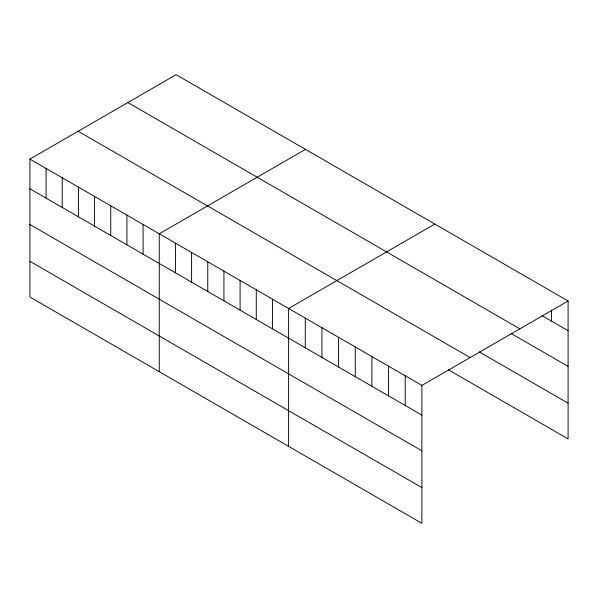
<?xml version="1.0" encoding="UTF-8"?>
<svg xmlns="http://www.w3.org/2000/svg" width="598" height="598" viewBox="0 0 598 598"><rect width="100%" height="100%" fill="white"/><g stroke="black" fill="none" stroke-linecap="round" stroke-linejoin="round"><path stroke-width="0.9" d="M29.9 159.105L421.882 385.418L421.882 523.31L29.9 297.004L29.9 159.105L176.118 74.69L568.1 300.996L568.1 438.895L448.313 369.736M305.473 149.373L159.255 233.788L159.255 371.687M434.828 224.056L288.61 308.471L288.61 446.362M421.882 385.418L568.1 300.996M541.923 315.58L568.1 330.694M127.867 102.55L519.849 328.855M510.984 333.422L568.1 366.395M479.252 351.893L568.1 403.187M78.151 131.246L470.133 357.559M29.9 188.796L421.882 415.109M29.9 224.504L421.882 450.817M29.9 261.296L421.882 487.602M551.438 309.936L551.438 321.074M405.227 375.798L405.227 405.489M388.565 366.178L388.565 395.869M371.904 356.565L371.904 386.256M355.249 346.945L355.249 376.635M338.588 337.324L338.588 367.015M321.926 327.704L321.926 357.402M305.272 318.091L305.272 347.782M272.441 299.135L272.441 328.825M256.273 289.798L256.273 319.489M240.104 280.462L240.104 310.16M223.929 271.126L223.929 300.824M207.76 261.797L207.76 291.488M191.592 252.461L191.592 282.151M175.423 243.124L175.423 272.815M143.086 224.452L143.086 254.143M126.918 215.116L126.918 244.814M110.75 205.779L110.75 235.477M94.574 196.45L94.574 226.141M78.405 187.114L78.405 216.805M62.237 177.778L62.237 207.469M46.068 168.442L46.068 198.132"/></g></svg>
